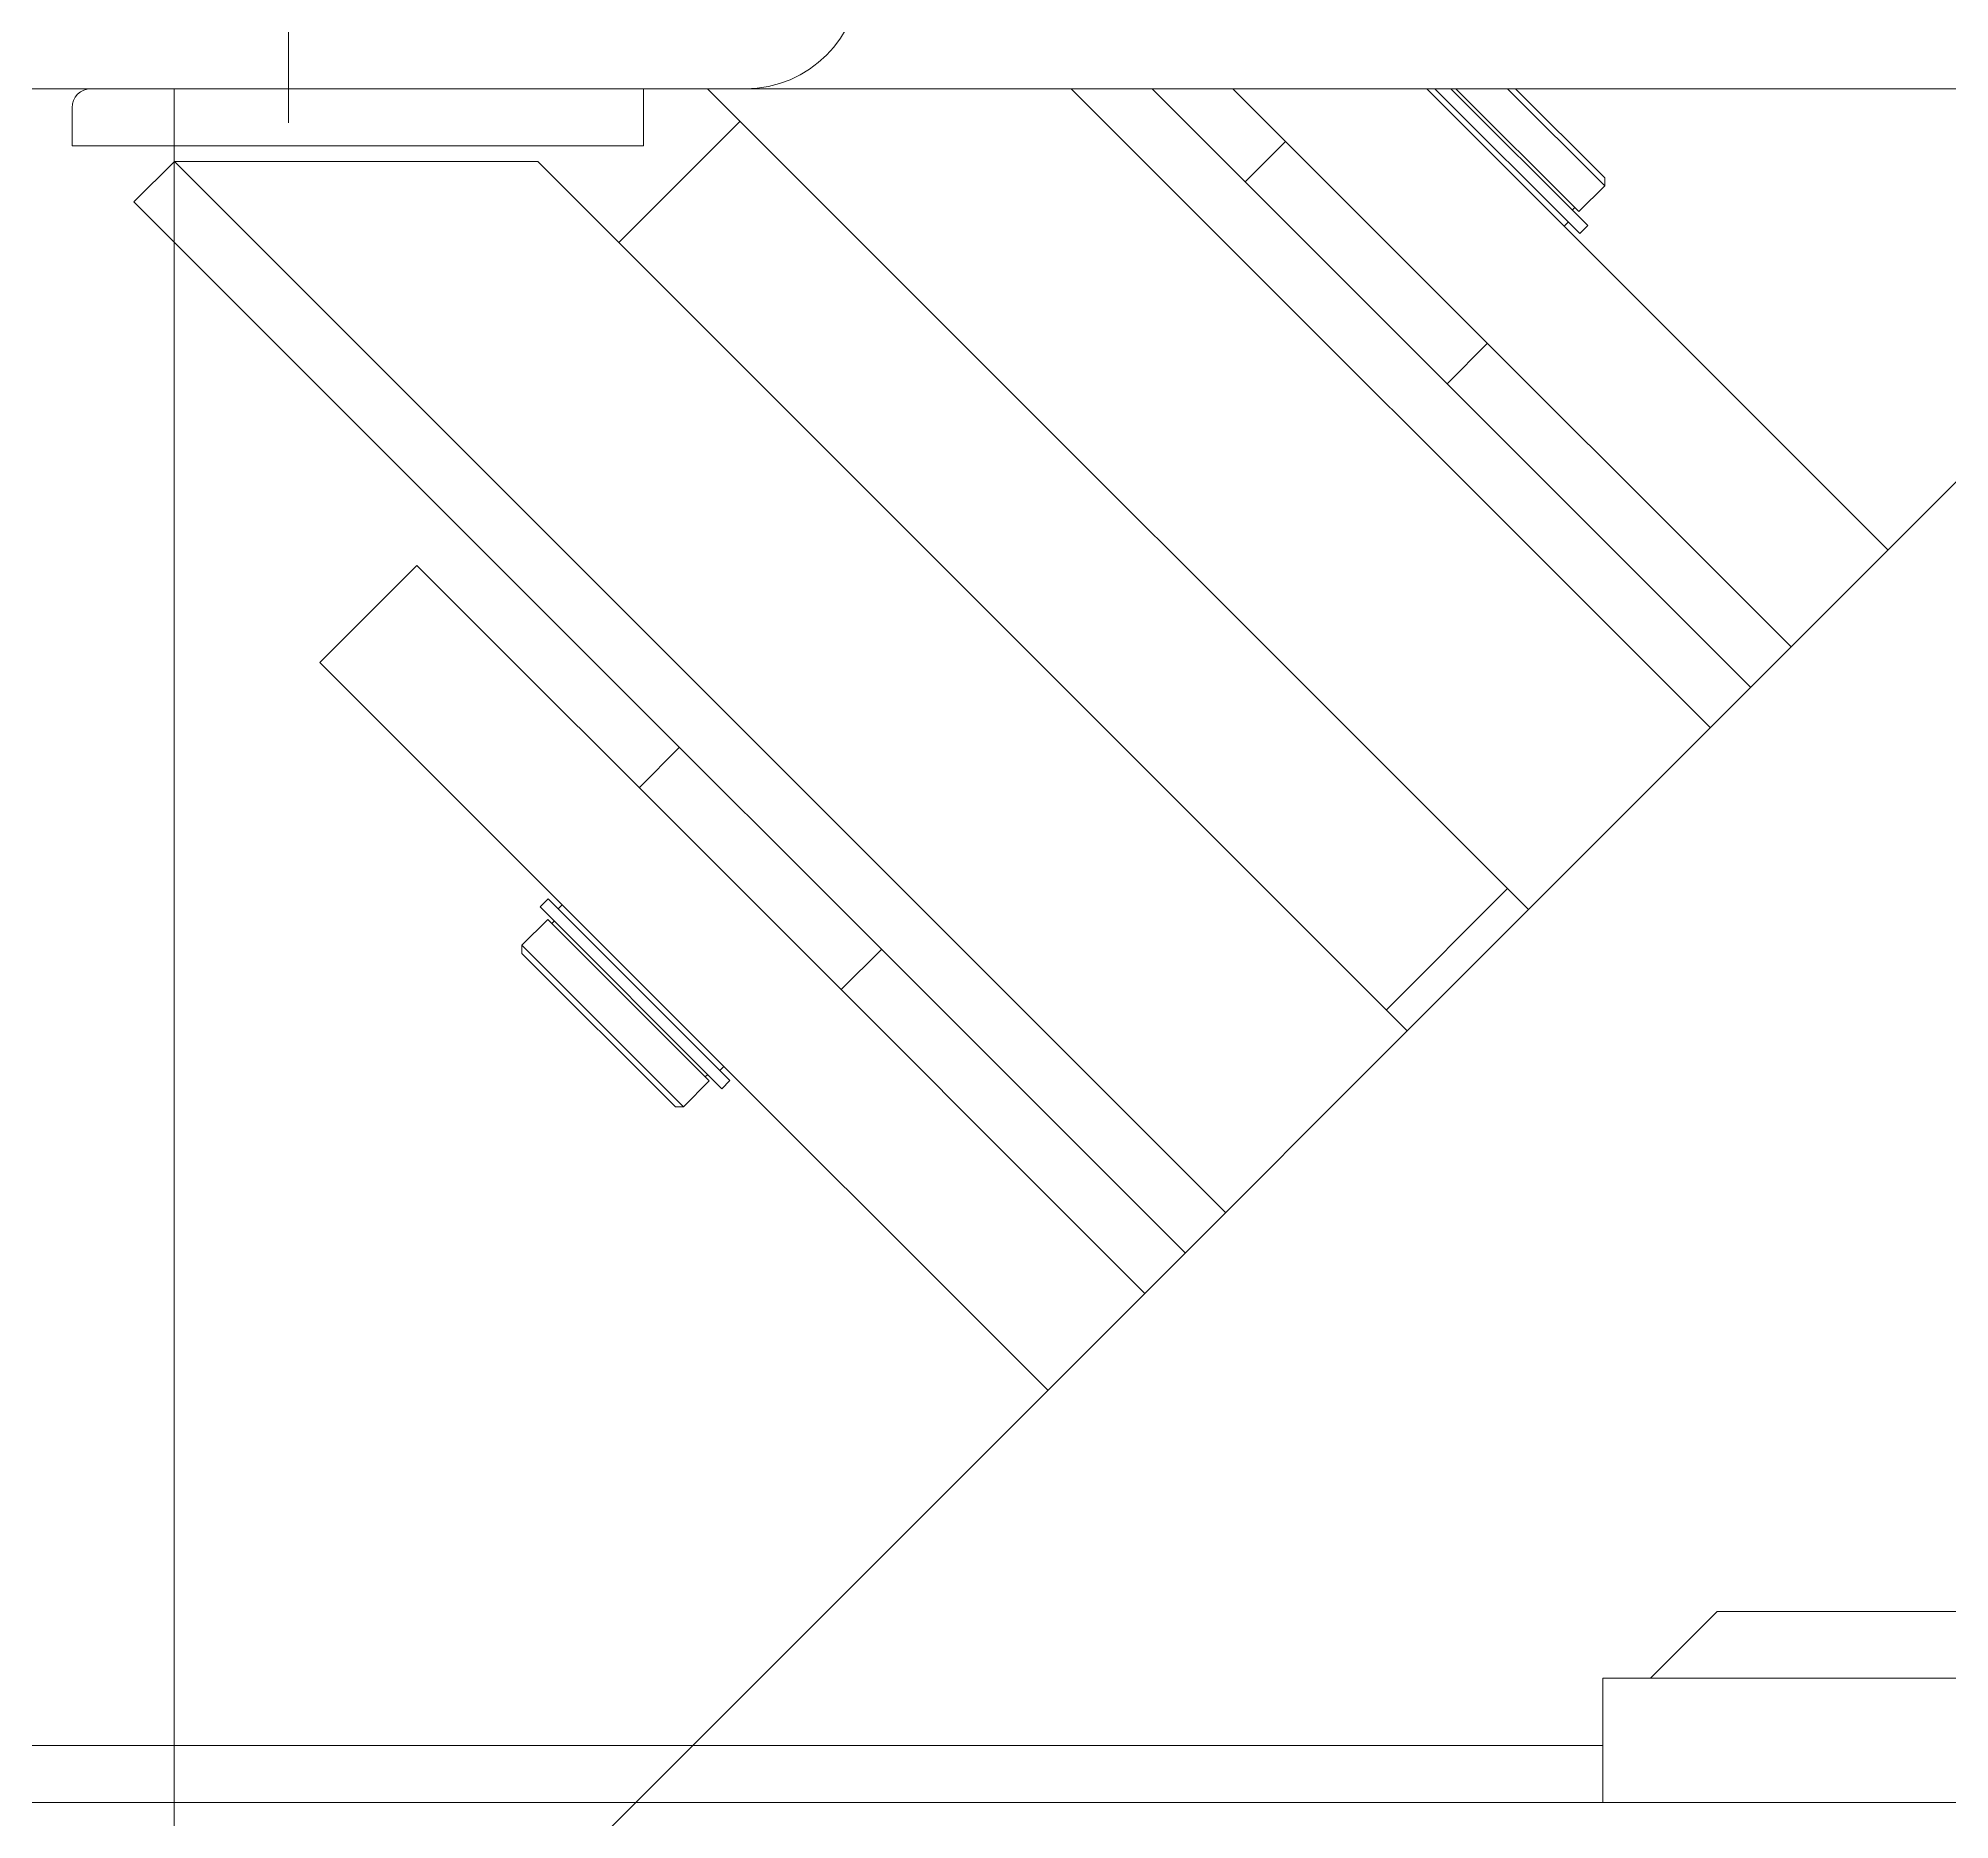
# Model space of a CAD drawing. Header units: millimetres. Extents: x 163705 to 1616509, y 81827 to 302547.
# Drawn here: x 214930.9 to 215098.2, y 144683.1 to 144839 of the extents above; entities that cross this region are included whole.
import ezdxf

# ---------------------------------------------------------------- set-up
doc = ezdxf.new("R2010")
doc.units = ezdxf.units.MM
doc.header["$LTSCALE"] = 10
doc.layers.add('1-设备轮廓', color=2, linetype='Continuous', lineweight=18)
doc.styles.get("Standard").update_dxf_attribs({"font": 'arial.ttf'})

# ---------------------------------------------------------------- blocks, each defined once
blk = doc.blocks.new('G$C3B61D3F5')
for p, q in [((1211, 1341.73), (1205.17, 1335.9)), ((1411, 1341.73), (1211, 1341.73)), ((1421, 1335.9), (1201, 1335.9)), ((1201, 1335.9), (1201, 1325)), ((927, 1330), (1201, 1330)), ((1011, 1325), (2611, 1325))]:
    blk.add_line(p, q)
blk = doc.blocks.new('A$C2f6614b9')
at = {"layer": '1-设备轮廓'}
blk.add_blockref('G$C3B61D3F5', (13739.01, 750), dxfattribs=at)
blk = doc.blocks.new('G$CE9C43516')
for p, q in [((1291, 2055), (421, 2055)), ((421, 1725.71), (750.29, 2055)), ((601, 2050), (601, 2055)), ((613.26, 2048.35), (606.61, 2055)), ((694.36, 1999.07), (638.43, 2055)), ((697.89, 2002.6), (645.5, 2055)), ((666.01, 2041.55), (652.57, 2055)), ((674.5, 2050.04), (669.54, 2055)), ((682.93, 2042.32), (670.25, 2055)), ((683.63, 2043.03), (671.66, 2055)), ((682.84, 2044.24), (672.08, 2055)), ((685.11, 2046.5), (676.61, 2055)), ((677.32, 2055), (685.11, 2047.21)), ((551, 2053.33), (551, 2050)), ((609.45, 2052.16), (598.84, 2041.55)), ((551, 2050), (601, 2050)), ((657.18, 2050.39), (653.64, 2046.86)), ((709.91, 2014.62), (674.5, 2050.04)), ((559.95, 2048.63), (556.41, 2045.09)), ((591.77, 2048.63), (559.95, 2048.63)), ((575.09, 2033.48), (559.95, 2048.63)), ((602.65, 2037.74), (591.77, 2048.63)), ((678.45, 1983.16), (613.26, 2048.35)), ((682.84, 2044.24), (685.11, 2046.5)), ((685.11, 2046.5), (685.11, 2047.21)), ((571.55, 2029.95), (556.41, 2045.09)), ((682.28, 2044.38), (682.49, 2044.59)), ((681.57, 2042.97), (681.92, 2043.32)), ((682.93, 2042.32), (683.63, 2043.03)), ((701.43, 2006.14), (666.01, 2041.55)), ((667.84, 1972.55), (602.65, 2037.74)), ((651.93, 1956.64), (575.09, 2033.48)), ((671.32, 2029.18), (674.85, 2032.72)), ((648.4, 1953.11), (571.55, 2029.95)), ((581.16, 2013.27), (572.68, 2004.78)), ((609.45, 1984.99), (581.16, 2013.27)), ((600.96, 1976.5), (572.68, 2004.78)), ((604.14, 1997.36), (600.61, 1993.82)), ((592.65, 1984.1), (591.95, 1983.39)), ((608.56, 1968.19), (592.65, 1984.1)), ((644.86, 1949.57), (609.45, 1984.99)), ((666.01, 1974.38), (676.62, 1984.99)), ((592.62, 1982.3), (590.35, 1980.04)), ((607.86, 1967.48), (591.95, 1983.39)), ((606.76, 1968.16), (592.62, 1982.3)), ((593.18, 1982.16), (592.97, 1981.94)), ((593.89, 1983.57), (593.54, 1983.22)), ((590.35, 1980.04), (590.35, 1979.33)), ((590.35, 1980.04), (604.5, 1965.89)), ((603.79, 1965.89), (590.35, 1979.33)), ((618.28, 1976.15), (621.82, 1979.68)), ((636.38, 1941.09), (600.96, 1976.5)), ((607.68, 1969.08), (608.03, 1969.43)), ((604.5, 1965.89), (606.76, 1968.16)), ((606.41, 1968.51), (606.62, 1968.72)), ((607.86, 1967.48), (608.56, 1968.19)), ((603.79, 1965.89), (604.5, 1965.89))]:
    blk.add_line(p, q)
blk.add_arc((552.67, 2053.33), 1.67, 90, 180)
blk = doc.blocks.new('G$CCFF6A2D1')
for p, q in [((53, 0), (53, 106)), ((53, 103), (13, 103)), ((53, 103), (93, 103)), ((53, 98), (13, 98)), ((53, 98), (93, 98)), ((3, 93), (3, 53)), ((8, 93), (8, 53)), ((98, 93), (98, 53)), ((103, 93), (103, 53)), ((0, 53), (106, 53)), ((3, 13), (3, 53)), ((8, 13), (8, 53)), ((98, 13), (98, 53)), ((103, 13), (103, 53)), ((53, 8), (13, 8)), ((53, 8), (93, 8)), ((53, 3), (13, 3)), ((53, 3), (93, 3))]:
    blk.add_line(p, q)
for centre, radius, start, end in [((13, 93), 10, 90, 180), ((93, 93), 10, 0, 90), ((13, 93), 5, 90, 180), ((93, 93), 5, 0, 90), ((13, 13), 10, 180, 270), ((13, 13), 5, 180, 270), ((93, 13), 5, 270, 0), ((93, 13), 10, 270, 0)]:
    blk.add_arc(centre, radius, start, end)
blk.add_text('HC_SUPERPART', height=0.001).set_placement((53, 53))
blk = doc.blocks.new('G$CB724F952')
blk.add_lwpolyline([(43, 103), (43, 1653)])
blk.add_blockref('G$CCFF6A2D1', (0, 1650))
blk = doc.blocks.new('A$C7121566b')
at = {"layer": '1-设备轮廓'}
for name, p in [('G$CE9C43516', (4454.72, 2220.13)), ('G$CB724F952', (4971.66, 2622.13))]:
    blk.add_blockref(name, p, dxfattribs=at)

msp = doc.modelspace()

# ---------------------------------------------------------------- block references
for name, p in [('A$C7121566b', (209928.183, 140559.499)), ('A$C2f6614b9', (200127.833, 142609.632))]:
    msp.add_blockref(name, p)

doc.saveas('drawing.dxf')
